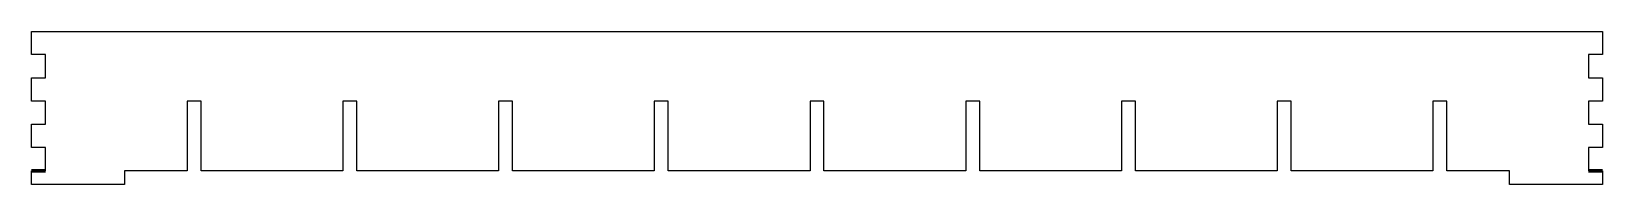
# Model space of a CAD drawing. Header units: millimetres. Extents: x -2 to 336, y -3 to 30.
import ezdxf

# ---------------------------------------------------------------- set-up
doc = ezdxf.new("R2010")
doc.units = ezdxf.units.MM
doc.layers.get('0').update_dxf_attribs({"color": 253, "lineweight": 70, "true_color": 0x8faf8f})

msp = doc.modelspace()

# ---------------------------------------------------------------- linework, layer by layer
at = {"color": 98, "lineweight": -3, "true_color": 0x054805}
for p, q in [((-1.5, 30), (336.5, 30)), ((-1.5, 25), (-1.5, 30)), ((336.5, 30), (336.5, 25)), ((1.5, 25), (-1.5, 25)), ((1.5, 20), (1.5, 25)), ((333.5, 25), (333.5, 20)), ((336.5, 25), (333.5, 25)), ((-1.5, 20), (1.5, 20)), ((-1.5, 15), (-1.5, 20)), ((333.5, 20), (336.5, 20)), ((336.5, 20), (336.5, 15)), ((1.5, 15), (-1.5, 15)), ((1.5, 10), (1.5, 15)), ((32, 15), (32, 0)), ((35, 15), (32, 15)), ((35, 0), (35, 15)), ((65.5, 15), (65.5, 0)), ((68.5, 15), (65.5, 15)), ((68.5, 0), (68.5, 15)), ((99, 15), (99, 0)), ((102, 15), (99, 15)), ((102, 0), (102, 15)), ((132.5, 15), (132.5, 0)), ((135.5, 15), (132.5, 15)), ((135.5, 0), (135.5, 15)), ((166, 15), (166, 0)), ((169, 15), (166, 15)), ((169, 0), (169, 15)), ((199.5, 15), (199.5, 0)), ((202.5, 15), (199.5, 15)), ((202.5, 0), (202.5, 15)), ((233, 15), (233, 0)), ((236, 15), (233, 15)), ((236, 0), (236, 15)), ((266.5, 15), (266.5, 0)), ((269.5, 15), (266.5, 15)), ((269.5, 0), (269.5, 15)), ((300, 15), (300, 0)), ((303, 15), (300, 15)), ((303, 0), (303, 15)), ((333.5, 15), (333.5, 10)), ((336.5, 15), (333.5, 15)), ((-1.5, 10), (1.5, 10)), ((-1.5, 5), (-1.5, 10)), ((333.5, 10), (336.5, 10)), ((336.5, 10), (336.5, 5)), ((1.5, 5), (-1.5, 5)), ((1.5, 0), (1.5, 5)), ((333.5, 5), (333.5, 0)), ((336.5, 5), (333.5, 5)), ((-1.5, 0), (1.5, 0)), ((18.5, 0), (18.5, -3)), ((32, 0), (18.5, 0)), ((65.5, 0), (35, 0)), ((99, 0), (68.5, 0)), ((132.5, 0), (102, 0)), ((166, 0), (135.5, 0)), ((199.5, 0), (169, 0)), ((233, 0), (202.5, 0)), ((266.5, 0), (236, 0)), ((300, 0), (269.5, 0)), ((316.5, 0), (303, 0)), ((316.5, -3), (316.5, 0)), ((333.5, 0), (336.5, 0)), ((336.5, 0), (336.5, -3)), ((-1.5, -3), (-1.5, 0)), ((18.5, -3), (-1.5, -3)), ((336.5, -3), (316.5, -3))]:
    msp.add_line(p, q, dxfattribs=at)
for p, q in [((333.5, 0), (336.5, 0)), ((1.5, 0), (-1.5, 0))]:
    msp.add_line(p, q)

doc.saveas('drawing.dxf')
